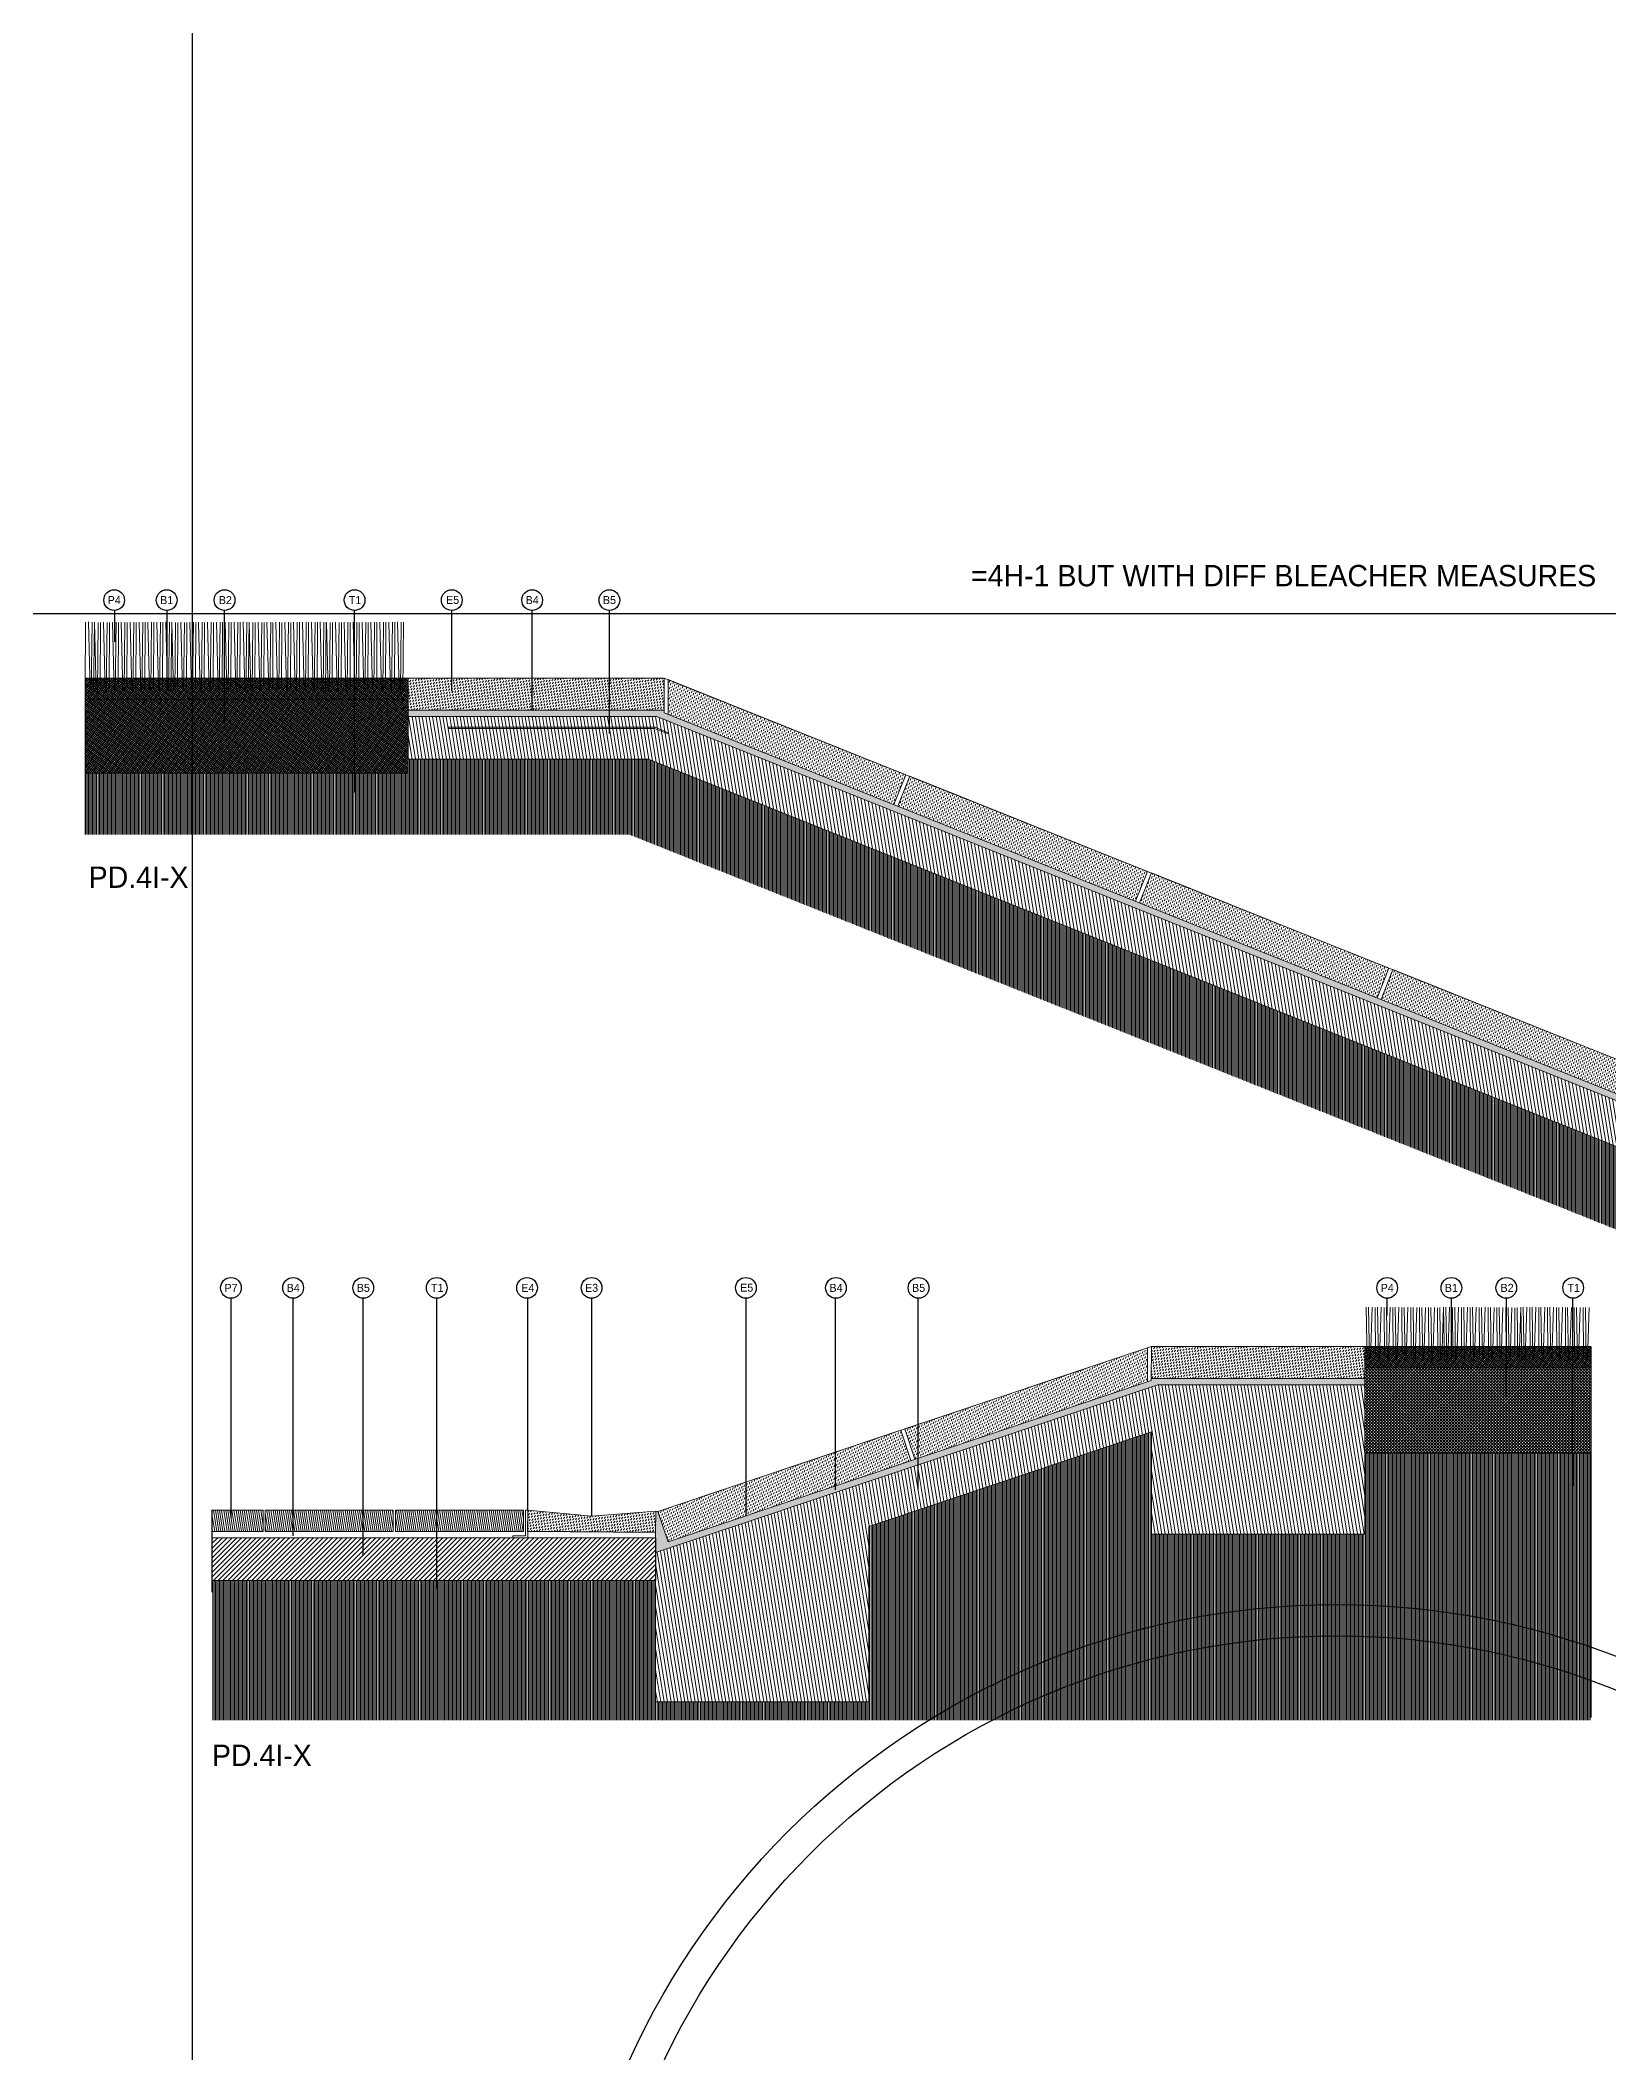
# Model space of a CAD drawing. Header units: metres. Extents: x -325 to 301, y -147 to 149.
# Drawn here: x 51.52 to 58.87, y 36.71 to 46.14 of the extents above; entities that cross this region are included whole.
import ezdxf

# ---------------------------------------------------------------- set-up
doc = ezdxf.new("R2010")
doc.units = ezdxf.units.M
for name, color, linetype, plot in [('-aux', 50, 'Continuous', False), ('-AUX-QAD', 5, 'Continuous', False), ('-AUX_MON', 3, 'Continuous', False)]:
    doc.layers.add(name, color=color, linetype=linetype, plot=plot)
doc.layers.add('0-TX-1_25', color=7, linetype='Continuous', true_color=0x3f4f7f)
doc.layers.add('EIT_3 TR sorra', color=7, linetype='Continuous', true_color=0xd8ceb0)
for name, color, linetype, lineweight, true_color in [('03-TR-Paviment_04_Dry Meadow', 7, 'Continuous', 5, 0xd8dd88), ('03-TR-Paviment_07_Precast Concrete Blocks', 7, 'Continuous', 5, 0xe7ddd0), ('03-TR-Paviment_09_Natural Stone Slab', 7, 'Continuous', 5, 0x999680)]:
    doc.layers.add(name, color=color, linetype=linetype, lineweight=lineweight, true_color=true_color)
for name, color, linetype, lineweight in [('1-CM', 7, 'Continuous', 0), ('2-metall', 5, 'Continuous', 0), ('3-TR Formigó', 252, 'Continuous', 0), ('3-TR Seleccionat', 44, 'Continuous', 0), ('3-TR-recebo', 252, 'Continuous', 0)]:
    doc.layers.add(name, color=color, linetype=linetype, lineweight=lineweight)
doc.layers.add('1-SECCIÓ', color=1, linetype='Continuous')
doc.layers.add('EIT_3 TR terra vegetal', color=45, linetype='Continuous')
doc.styles.add('x-llegenda materials$0$ENGRAVERS', font='TT0586M.TTF')
pattern_1 = [(279, (-0.350717, 1.922488), (0.0094077314, 0.0014900383), [])]

msp = doc.modelspace()

# ---------------------------------------------------------------- hatches: boundary and pattern name
at = {"layer": '03-TR-Paviment_07_Precast Concrete Blocks'}
h = msp.add_hatch(dxfattribs=at)
h.set_pattern_fill('ANSI31', color=256, scale=0.003, angle=234)
h.set_pattern_definition(pattern_1)
h.paths.add_polyline_path([(52.565, 39.2548), (52.325, 39.2548), (52.325, 39.1548), (52.565, 39.1548)])
h = msp.add_hatch(dxfattribs=at)
h.set_pattern_fill('ANSI31', color=256, scale=0.003, angle=234)
h.set_pattern_definition(pattern_1)
h.paths.add_polyline_path([(53.175, 39.2548), (52.575, 39.2548), (52.575, 39.1548), (53.175, 39.1548)])
h = msp.add_hatch(dxfattribs=at)
h.set_pattern_fill('ANSI31', color=256, scale=0.003, angle=234)
h.set_pattern_definition(pattern_1)
h.paths.add_polyline_path([(53.785, 39.2548), (53.185, 39.2548), (53.185, 39.1548), (53.785, 39.1548)])
h = msp.add_hatch(dxfattribs=at)
h.set_pattern_fill('DASH', color=256, scale=0.003, angle=233.43255, style=0, double=1)
h.set_pattern_definition([(233.43255, (52.168967, 43.992857), (0.001975364, -0.013324758), [0.009525, -0.009525])])
h.paths.add_polyline_path([(54.406, 39.2493), (54.1058, 39.2269), (53.806, 39.2548), (53.805, 39.1552), (54.405, 39.1493)])
at = {"layer": '03-TR-Paviment_09_Natural Stone Slab'}
h = msp.add_hatch(dxfattribs=at)
h.set_pattern_fill('DASH', color=256, scale=0.003, angle=233.43255, style=0, double=1)
h.set_pattern_definition([(233.43255, (60.464543, 46.97803), (0.001975364, -0.013324758), [0.009525, -0.009525])])
h.paths.add_polyline_path([(54.4161, 43.004), (54.445, 43.0044), (54.445, 43.154), (53.245, 43.154), (53.245, 43.004)])
h = msp.add_hatch(dxfattribs=at)
h.set_pattern_fill('DASH', color=256, scale=0.003, angle=255.23396, style=0, double=1)
h.set_pattern_definition([(255.23396, (58.218604, 44.656455), (0.00678277, -0.011638096), [0.009525, -0.009525])])
h.paths.add_polyline_path([(54.4639, 42.9849), (55.522, 42.5618), (55.578, 42.7018), (54.4639, 43.1475)])
h = msp.add_hatch(dxfattribs=at)
h.set_pattern_fill('DASH', color=256, scale=0.003, angle=255.23396, style=0, double=1)
h.set_pattern_definition([(255.23396, (57.085863, 44.2033585), (0.00678277, -0.011638096), [0.009525, -0.009525])])
h.paths.add_polyline_path([(55.5406, 42.5544), (56.6548, 42.1089), (56.7108, 42.2487), (55.5966, 42.6944)])
h = msp.add_hatch(dxfattribs=at)
h.set_pattern_fill('DASH', color=256, scale=0.003, angle=255.23396, style=0, double=1)
h.set_pattern_definition([(255.23396, (55.953121, 43.750262), (0.00678277, -0.011638096), [0.009525, -0.009525])])
h.paths.add_polyline_path([(56.6734, 42.1014), (57.7876, 41.6559), (57.8435, 41.7956), (56.7294, 42.2413)])
h = msp.add_hatch(dxfattribs=at)
h.set_pattern_fill('DASH', color=256, scale=0.003, angle=255.23396, style=0, double=1)
h.set_pattern_definition([(255.23396, (54.82038, 43.297165), (0.00678277, -0.011638096), [0.009525, -0.009525])])
h.paths.add_polyline_path([(57.8062, 41.6485), (58.9204, 41.203), (58.9763, 41.3426), (57.8621, 41.7882)])
h = msp.add_hatch(dxfattribs=at)
h.set_pattern_fill('DASH', color=256, scale=0.003, angle=251.8907, style=0, double=1)
h.set_pattern_definition([(251.8907, (50.286522, 41.902213), (0.006092519, -0.012013845), [0.009525, -0.009525])])
h.paths.add_polyline_path([(55.6207, 39.4931), (56.7115, 39.8572), (56.7115, 40.0154), (55.5732, 39.6354)])
h = msp.add_hatch(dxfattribs=at)
h.set_pattern_fill('DASH', color=256, scale=0.003, angle=232.86509, style=0, double=1)
h.set_pattern_definition([(232.86509, (52.471505, 43.888068), (0.001843301, -0.013343669), [0.009525, -0.009525])])
h.paths.add_polyline_path([(56.7548, 39.8717), (57.7305, 39.8717), (57.7305, 40.0217), (56.7305, 40.0217), (56.7289, 39.8721)])
h = msp.add_hatch(dxfattribs=at)
h.set_pattern_fill('DASH', color=256, scale=0.003, angle=251.8907, style=0, double=1)
h.set_pattern_definition([(251.8907, (49.129284, 41.515946), (0.006092519, -0.012013845), [0.009525, -0.009525])])
h.paths.add_polyline_path([(54.4635, 39.1069), (55.6017, 39.4868), (55.5543, 39.6291), (54.416, 39.2492)])
at = {"layer": '3-TR Formigó'}
h = msp.add_hatch(dxfattribs=at)
h.set_pattern_fill('ANSI31', color=256, scale=0.005, angle=-125.82476, style=0)
h.set_pattern_definition([(279.175244, (0, 0.584115), (0.0156718834, 0.0025313427), [])])
edge = h.paths.add_edge_path()
edge.add_line((61.5518, 40.2677), (61.5518, 39.8753))
edge.add_line((61.5518, 39.8753), (61.3518, 39.8753))
edge.add_line((61.3518, 39.8753), (61.3518, 40.0677))
edge.add_line((61.3518, 40.0677), (61.1402, 40.0677))
edge.add_line((61.1402, 40.0677), (54.3718, 42.774))
edge.add_line((54.3718, 42.774), (53.245, 42.774))
edge.add_line((53.245, 42.774), (53.245, 42.974))
edge.add_line((53.245, 42.974), (54.4103, 42.974))
edge.add_line((54.4103, 42.974), (61.1787, 40.2677))
edge.add_line((61.1787, 40.2677), (61.5486, 40.2677))
h = msp.add_hatch(dxfattribs=at)
h.set_pattern_fill('ANSI31', color=256, scale=0.005, angle=-125.82476, style=0)
h.set_pattern_definition([(279.175244, (-0.350717, 2.172488), (0.0156718834, 0.0025313427), [])])
h.paths.add_polyline_path([(54.405, 39.0557), (54.405, 38.3557), (55.405, 38.3557), (55.405, 39.1787), (56.7305, 39.6211), (56.7305, 39.1417), (57.7305, 39.1417), (57.7305, 39.6417), (57.7305, 39.8417), (56.7597, 39.8417)])
h = msp.add_hatch(dxfattribs=at)
h.set_pattern_fill('ANSI31', color=256, scale=0.005, angle=-125.82476, style=0)
h.set_pattern_definition([(45, (503.625809, 190.300874), (-0.01122532015, 0.01122532015), [])])
h.paths.add_polyline_path([(52.325, 39.1248), (52.325, 38.9248), (54.405, 38.925), (54.405, 39.125)])
at = {"layer": '3-TR Seleccionat'}
h = msp.add_hatch(dxfattribs=at)
h.set_pattern_fill('_USER', color=256, scale=0.008, angle=234.17524, style=0, double=1, pattern_type=0)
h.set_pattern_definition([(234.175244, (-155.432248, -5.5208534), (0.00648648798, -0.0046824645), []), (324.175244, (-155.432248, -5.5208534), (0.0046824645, 0.00648648798), [])])
h.paths.add_polyline_path([(53.245, 42.7558), (53.245, 42.7084), (51.7304, 42.7084), (51.7304, 43.0558), (53.245, 43.0558), (53.245, 42.9558)])
h = msp.add_hatch(dxfattribs=at)
h.set_pattern_fill('ANSI31', color=256, scale=0.002, angle=225, style=0)
h.set_pattern_definition([(270, (-139.2744024, -8.948793), (0.00635, -2e-18), [])])
h.paths.add_polyline_path([(60.6412, 39.8779), (61.1068, 39.8779), (61.1402, 40.0677), (54.3718, 42.774), (53.245, 42.774), (53.245, 42.7084), (51.7304, 42.7084), (51.7304, 42.4215), (54.2821, 42.4215)])
h = msp.add_hatch(dxfattribs=at)
h.set_pattern_fill('ANSI31', color=256, scale=0.002, angle=45)
h.set_pattern_definition([(90, (-0.3507174, 2.1724877), (-0.00635, 0), [])])
h.paths.add_polyline_path([(53.8049, 39.1548), (53.8049, 39.1547), (53.8049, 39.1548)], flags=17)
h.paths.add_polyline_path([(58.7905, 38.2707), (58.7905, 39.5217), (57.7305, 39.5217), (57.7305, 39.6604), (57.7308, 39.5217), (57.7305, 39.1417), (56.7305, 39.1417), (56.7305, 39.6211), (55.405, 39.1787), (55.405, 38.3557), (54.405, 38.3557), (54.405, 38.9248), (52.325, 38.9248), (52.3249, 38.2707)])
at = {"layer": '3-TR-recebo'}
h = msp.add_hatch(dxfattribs=at)
h.set_pattern_fill('_USER', color=256, scale=0.008, angle=234.17524, style=0, double=1, pattern_type=0)
h.set_pattern_definition([(234.175244, (68.463769, 43.055835), (0.006486488, -0.0046824645), []), (324.175244, (68.463769, 43.055835), (0.0046824645, 0.006486488), [])])
h.paths.add_polyline_path([(51.7304, 43.154), (53.245, 43.154), (53.245, 43.0558), (51.7304, 43.0558)])
h = msp.add_hatch(dxfattribs=at)
h.set_pattern_fill('_USER', color=256, scale=0.008, angle=234.17524, style=0, double=1, pattern_type=0)
h.set_pattern_definition([(234.17524, (60.674651, 39.921698), (0.006486488, -0.004682464), []), (324.17524, (60.674651, 39.921698), (0.004682464, 0.006486488), [])])
h.paths.add_polyline_path([(58.7905, 39.9217), (58.7905, 40.0217), (57.7305, 40.0217), (57.7305, 39.9217)])
at = {"layer": 'EIT_3 TR sorra'}
h = msp.add_hatch(dxfattribs=at)
h.set_pattern_fill('ANSI36', color=256, scale=0.003, style=0, double=1)
h.set_pattern_definition([(45, (-152.16006, -4.527893), (0.00505139407, 0.01852177825), [0.0238125, -0.0047625, 0, -0.0047625])])
h.paths.add_polyline_path([(54.4103, 42.974), (53.245, 42.974), (53.245, 43.004), (54.4161, 43.004), (54.445, 43.0044), (54.445, 42.9925), (55.522, 42.5618), (55.5406, 42.5544), (60.0532, 40.75), (60.0718, 40.7426), (61.186, 40.2971), (61.2418, 40.4364), (61.2518, 40.4364), (61.2518, 40.3364), (61.2209, 40.2677), (61.1787, 40.2677)])
h = msp.add_hatch(dxfattribs=at)
h.set_pattern_fill('ANSI36', color=256, scale=0.003, angle=-0.56745, style=0, double=1)
h.set_pattern_definition([(44.432546, (44.707596, 41.297668), (0.005234582, 0.018470842), [0.0238125, -0.0047625, 0, -0.0047625])])
h.paths.add_polyline_path([(57.7305, 39.8417), (57.7305, 39.8717), (56.729, 39.8716), (56.7289, 39.863), (55.5962, 39.485), (54.4635, 39.1069), (54.416, 39.2492), (54.406, 39.2493), (54.405, 39.1493), (54.405, 39.0557), (54.4937, 39.0853), (56.7597, 39.8417)])
at = {"layer": 'EIT_3 TR terra vegetal'}
h = msp.add_hatch(dxfattribs=at)
h.set_pattern_fill('_USER', color=256, scale=0.01, angle=45, style=0, double=1, pattern_type=0)
h.set_pattern_definition([(45, (21.317821, 41.473466), (-0.0070710678, 0.0070710678), []), (135, (21.317821, 41.473466), (-0.0070710678, -0.0070710678), [])])
h.paths.add_polyline_path([(58.7905, 39.5217), (58.7905, 39.9217), (57.7305, 39.9217), (57.7305, 39.5217)])

# ---------------------------------------------------------------- linework, layer by layer
at = {"layer": '-aux'}
msp.add_line((54.405, 39.1493), (53.805, 39.1552), dxfattribs=at)
for points in [[(52.2345, 3.4567), (52.2345, 133.4567)], [(12.2345, 43.4567), (142.2345, 43.4567)]]:
    msp.add_lwpolyline(points, dxfattribs=at)
at = {"layer": '-AUX_MON'}
for radius in [3.6403, 3.4932]:
    msp.add_circle((57.5983, 35.1726), radius, dxfattribs=at)
at = {"layer": '0-TX-1_25'}
for points in [[(51.8695, 43.3245), (51.8695, 43.4715)], [(52.1157, 43.0992), (52.1157, 43.4715)], [(52.3838, 42.9378), (52.3838, 43.4715)], [(52.9936, 42.6185), (52.9936, 43.4715)], [(53.4495, 43.094), (53.4495, 43.4715)], [(53.8264, 43.0043), (53.8263, 43.4715)], [(54.1885, 42.8955), (54.1884, 43.4715)], [(52.4152, 39.2165), (52.4152, 40.248)], [(52.7056, 39.1349), (52.7056, 40.248)], [(53.0344, 39.0405), (53.0344, 40.248)], [(53.3794, 38.8878), (53.3794, 40.248)], [(53.806, 39.2548), (53.806, 40.248)], [(54.1058, 39.2269), (54.1058, 40.248)], [(54.8295, 39.2279), (54.8295, 40.248)], [(55.2493, 39.3504), (55.2493, 40.248)], [(55.6366, 39.3504), (55.6366, 40.248)], [(57.8355, 40.1668), (57.8355, 40.248)], [(58.1364, 39.9577), (58.1364, 40.248)], [(58.3945, 39.7906), (58.3945, 40.248)], [(58.7054, 39.3692), (58.7054, 40.248)]]:
    msp.add_lwpolyline(points, dxfattribs=at)
for centre in [(51.8665, 43.5201), (52.1127, 43.5201), (52.384, 43.5202), (52.9936, 43.5202), (53.4495, 43.5202), (53.8263, 43.5202), (54.1884, 43.5202), (52.4141, 40.2966), (52.7057, 40.2966), (53.0344, 40.2966), (53.379, 40.2966), (53.8024, 40.2965), (54.1048, 40.2966), (54.8284, 40.2966), (55.2507, 40.2966), (55.6379, 40.2966), (57.8351, 40.2966), (58.1361, 40.2966), (58.3935, 40.2966), (58.7071, 40.2966)]:
    msp.add_circle(centre, 0.0486, dxfattribs=at)
at = {"layer": '03-TR-Paviment_04_Dry Meadow'}
for p, q in [((51.7321, 43.4164), (51.7308, 43.1096)), ((51.7457, 43.4175), (51.7536, 43.1004)), ((51.763, 43.4173), (51.7589, 43.0922)), ((51.7738, 43.4166), (51.7698, 43.0916)), ((51.7748, 43.4159), (51.7826, 43.0987)), ((51.792, 43.4156), (51.788, 43.0906)), ((51.8029, 43.415), (51.8016, 43.1082)), ((51.8165, 43.4161), (51.8243, 43.0989)), ((51.8337, 43.4158), (51.8297, 43.0908)), ((51.8445, 43.4152), (51.8433, 43.1084)), ((51.8581, 43.4163), (51.866, 43.0992)), ((51.8754, 43.416), (51.8714, 43.091)), ((51.8862, 43.4154), (51.8849, 43.1086)), ((51.8998, 43.4165), (51.9077, 43.0994)), ((51.9171, 43.4162), (51.913, 43.0912)), ((51.9279, 43.4156), (51.9266, 43.1088)), ((51.9415, 43.4167), (51.9493, 43.0996)), ((51.9587, 43.4165), (51.9547, 43.0914)), ((51.9696, 43.4158), (51.9683, 43.109)), ((51.9831, 43.4169), (51.991, 43.0998)), ((52.0004, 43.4167), (51.9964, 43.0916)), ((52.0112, 43.416), (52.0099, 43.1092)), ((52.0112, 43.416), (52.0099, 43.1092)), ((52.0248, 43.4171), (52.0327, 43.1)), ((52.0421, 43.4169), (52.038, 43.0918)), ((52.0529, 43.4162), (52.0516, 43.1094)), ((52.0665, 43.4173), (52.0743, 43.1002)), ((52.0837, 43.4171), (52.0797, 43.092)), ((52.0946, 43.4164), (52.0933, 43.1096)), ((52.1082, 43.4175), (52.116, 43.1004)), ((52.1254, 43.4173), (52.1214, 43.0922)), ((52.1362, 43.4166), (52.1322, 43.0916)), ((52.1372, 43.4159), (52.1451, 43.0987)), ((52.1545, 43.4156), (52.1505, 43.0906)), ((52.1653, 43.415), (52.164, 43.1082)), ((52.1789, 43.4161), (52.1868, 43.0989)), ((52.1962, 43.4158), (52.1921, 43.0908)), ((52.207, 43.4152), (52.2057, 43.1084)), ((52.2206, 43.4163), (52.2284, 43.0992)), ((52.2378, 43.416), (52.2338, 43.091)), ((52.2487, 43.4154), (52.2474, 43.1086)), ((52.2622, 43.4165), (52.2701, 43.0994)), ((52.2795, 43.4162), (52.2755, 43.0912)), ((52.2903, 43.4156), (52.289, 43.1088)), ((52.3039, 43.4167), (52.3118, 43.0996)), ((52.3212, 43.4165), (52.3171, 43.0914)), ((52.332, 43.4158), (52.3307, 43.109)), ((52.3456, 43.4169), (52.3534, 43.0998)), ((52.3628, 43.4167), (52.3588, 43.0916)), ((52.3737, 43.416), (52.3724, 43.1092)), ((52.3737, 43.416), (52.3724, 43.1092)), ((52.3873, 43.4171), (52.3951, 43.1)), ((52.4045, 43.4169), (52.4005, 43.0918)), ((52.4153, 43.4162), (52.414, 43.1094)), ((52.4289, 43.4173), (52.4368, 43.1002)), ((52.4462, 43.4171), (52.4422, 43.092)), ((52.457, 43.4164), (52.4557, 43.1096)), ((52.4706, 43.4175), (52.4784, 43.1004)), ((52.4879, 43.4173), (52.4838, 43.0922)), ((52.4987, 43.4166), (52.4947, 43.0916)), ((52.4997, 43.4159), (52.5075, 43.0987)), ((52.5169, 43.4156), (52.5129, 43.0906)), ((52.5278, 43.415), (52.5265, 43.1082)), ((52.5413, 43.4161), (52.5492, 43.0989)), ((52.5586, 43.4158), (52.5546, 43.0908)), ((52.5694, 43.4152), (52.5681, 43.1084)), ((52.583, 43.4163), (52.5909, 43.0992)), ((52.6003, 43.416), (52.5962, 43.091)), ((52.6111, 43.4154), (52.6098, 43.1086)), ((52.6247, 43.4165), (52.6325, 43.0994)), ((52.6419, 43.4162), (52.6379, 43.0912)), ((52.6528, 43.4156), (52.6515, 43.1088)), ((52.6664, 43.4167), (52.6742, 43.0996)), ((52.6836, 43.4165), (52.6796, 43.0914)), ((52.6944, 43.4158), (52.6932, 43.109)), ((52.708, 43.4169), (52.7159, 43.0998)), ((52.7253, 43.4167), (52.7213, 43.0916)), ((52.7361, 43.416), (52.7348, 43.1092)), ((52.7361, 43.416), (52.7348, 43.1092)), ((52.7497, 43.4171), (52.7576, 43.1)), ((52.767, 43.4169), (52.7629, 43.0918)), ((52.7778, 43.4162), (52.7765, 43.1094)), ((52.7914, 43.4173), (52.7992, 43.1002)), ((52.8086, 43.4171), (52.8046, 43.092)), ((52.8195, 43.4164), (52.8182, 43.1096)), ((52.833, 43.4175), (52.8409, 43.1004)), ((52.8503, 43.4173), (52.8463, 43.0922)), ((52.8611, 43.4166), (52.8571, 43.0916)), ((52.8621, 43.4159), (52.87, 43.0987)), ((52.8794, 43.4156), (52.8754, 43.0906)), ((52.8902, 43.415), (52.8889, 43.1082)), ((52.9038, 43.4161), (52.9116, 43.0989)), ((52.9211, 43.4158), (52.917, 43.0908)), ((52.9319, 43.4152), (52.9306, 43.1084)), ((52.9455, 43.4163), (52.9533, 43.0992)), ((52.9627, 43.416), (52.9587, 43.091)), ((52.9735, 43.4154), (52.9723, 43.1086)), ((52.9871, 43.4165), (52.995, 43.0994)), ((53.0044, 43.4162), (53.0004, 43.0912)), ((53.0152, 43.4156), (53.0139, 43.1088)), ((53.0288, 43.4167), (53.0367, 43.0996)), ((53.0461, 43.4165), (53.042, 43.0914)), ((53.0569, 43.4158), (53.0556, 43.109)), ((53.0705, 43.4169), (53.0783, 43.0998)), ((53.0877, 43.4167), (53.0837, 43.0916)), ((53.0986, 43.416), (53.0973, 43.1092)), ((53.0986, 43.416), (53.0973, 43.1092)), ((53.1121, 43.4171), (53.12, 43.1)), ((53.1294, 43.4169), (53.1254, 43.0918)), ((53.1402, 43.4162), (53.1389, 43.1094)), ((53.1538, 43.4173), (53.1617, 43.1002)), ((53.1711, 43.4171), (53.167, 43.092)), ((53.1819, 43.4164), (53.1806, 43.1096)), ((53.1955, 43.4175), (53.2033, 43.1004)), ((53.2127, 43.4173), (53.2087, 43.0922)), ((53.2236, 43.4166), (53.2195, 43.0916)), ((57.7373, 40.2054), (57.7413, 39.9575)), ((57.7481, 40.206), (57.7521, 39.9581)), ((57.7654, 40.2063), (57.7575, 39.9662)), ((57.7789, 40.2052), (57.7802, 39.9755)), ((57.7898, 40.2058), (57.7938, 39.9579)), ((57.807, 40.2061), (57.7992, 39.966)), ((57.8206, 40.205), (57.8219, 39.9753)), ((57.8314, 40.2056), (57.8355, 39.9577)), ((57.8487, 40.2059), (57.8408, 39.9658)), ((57.8623, 40.2048), (57.8636, 39.9751)), ((57.8623, 40.2048), (57.8636, 39.9751)), ((57.8731, 40.2054), (57.8771, 39.9575)), ((57.8904, 40.2057), (57.8825, 39.9656)), ((57.9039, 40.2046), (57.9052, 39.9749)), ((57.9148, 40.2052), (57.9188, 39.9573)), ((57.932, 40.2055), (57.9242, 39.9654)), ((57.9456, 40.2044), (57.9469, 39.9747)), ((57.9564, 40.205), (57.9605, 39.9571)), ((57.9737, 40.2053), (57.9659, 39.9652)), ((57.9873, 40.2042), (57.9886, 39.9745)), ((57.9981, 40.2048), (58.0021, 39.9569)), ((58.0154, 40.2051), (58.0075, 39.965)), ((58.029, 40.204), (58.0303, 39.9743)), ((58.0398, 40.2046), (58.0438, 39.9567)), ((58.057, 40.2049), (58.0492, 39.9648)), ((58.0706, 40.2038), (58.0719, 39.9741)), ((58.0815, 40.2044), (58.0855, 39.9565)), ((58.0987, 40.2047), (58.0909, 39.9646)), ((58.0997, 40.2054), (58.1037, 39.9575)), ((58.1105, 40.206), (58.1146, 39.9581)), ((58.1278, 40.2063), (58.1199, 39.9662)), ((58.1414, 40.2052), (58.1427, 39.9755)), ((58.1522, 40.2058), (58.1562, 39.9579)), ((58.1695, 40.2061), (58.1616, 39.966)), ((58.1831, 40.205), (58.1843, 39.9753)), ((58.1939, 40.2056), (58.1979, 39.9577)), ((58.2111, 40.2059), (58.2033, 39.9658)), ((58.2247, 40.2048), (58.226, 39.9751)), ((58.2247, 40.2048), (58.226, 39.9751)), ((58.2356, 40.2054), (58.2396, 39.9575)), ((58.2528, 40.2057), (58.245, 39.9656)), ((58.2664, 40.2046), (58.2677, 39.9749)), ((58.2772, 40.2052), (58.2813, 39.9573)), ((58.2945, 40.2055), (58.2866, 39.9654)), ((58.3081, 40.2044), (58.3094, 39.9747)), ((58.3189, 40.205), (58.3229, 39.9571)), ((58.3361, 40.2053), (58.3283, 39.9652)), ((58.3497, 40.2042), (58.351, 39.9745)), ((58.3606, 40.2048), (58.3646, 39.9569)), ((58.3778, 40.2051), (58.37, 39.965)), ((58.3914, 40.204), (58.3927, 39.9743)), ((58.4022, 40.2046), (58.4063, 39.9567)), ((58.4195, 40.2049), (58.4116, 39.9648)), ((58.4331, 40.2038), (58.4344, 39.9741)), ((58.4439, 40.2044), (58.4479, 39.9565)), ((58.4612, 40.2047), (58.4533, 39.9646)), ((58.4622, 40.2054), (58.4662, 39.9575)), ((58.473, 40.206), (58.477, 39.9581)), ((58.4902, 40.2063), (58.4824, 39.9662)), ((58.5038, 40.2052), (58.5051, 39.9755)), ((58.5147, 40.2058), (58.5187, 39.9579)), ((58.5319, 40.2061), (58.5241, 39.966)), ((58.5455, 40.205), (58.5468, 39.9753)), ((58.5563, 40.2056), (58.5604, 39.9577)), ((58.5736, 40.2059), (58.5657, 39.9658)), ((58.5872, 40.2048), (58.5885, 39.9751)), ((58.5872, 40.2048), (58.5885, 39.9751)), ((58.598, 40.2054), (58.602, 39.9575)), ((58.6153, 40.2057), (58.6074, 39.9656)), ((58.6288, 40.2046), (58.6301, 39.9749)), ((58.6397, 40.2052), (58.6437, 39.9573)), ((58.6569, 40.2055), (58.6491, 39.9654)), ((58.6705, 40.2044), (58.6718, 39.9747)), ((58.6813, 40.205), (58.6854, 39.9571)), ((58.6986, 40.2053), (58.6907, 39.9652)), ((58.7122, 40.2042), (58.7135, 39.9745)), ((58.723, 40.2048), (58.727, 39.9569)), ((58.7403, 40.2051), (58.7324, 39.965)), ((58.7538, 40.204), (58.7551, 39.9743)), ((58.7647, 40.2046), (58.7687, 39.9567)), ((58.7819, 40.2049), (58.7741, 39.9648))]:
    msp.add_line(p, q, dxfattribs=at)
at = {"layer": '1-CM'}
for p, q in [((53.245, 43.0558), (51.7304, 43.0558)), ((57.7305, 39.9217), (58.7905, 39.9217)), ((54.406, 39.2493), (54.416, 39.2492)), ((54.4049, 39.1493), (54.405, 38.9248))]:
    msp.add_line(p, q, dxfattribs=at)
for points in [[(53.245, 43.154), (51.7304, 43.154)], [(53.245, 43.004), (53.245, 43.154), (54.445, 43.154), (54.445, 42.9925)], [(53.245, 43.154), (54.445, 43.154), (61.2418, 40.4364)], [(54.4639, 42.9849), (54.4639, 43.1475), (55.578, 42.7018), (55.522, 42.5618)], [(53.245, 43.004), (54.445, 43.0044), (54.445, 42.9925), (61.1861, 40.2971)], [(53.245, 42.974), (54.4103, 42.974), (61.1787, 40.2677)], [(61.1787, 40.2677), (54.4103, 42.974), (53.245, 42.974)], [(53.245, 42.854), (53.245, 42.8084)], [(53.245, 42.8084), (53.245, 42.7084), (51.7304, 42.7084)], [(61.1402, 40.0677), (54.3718, 42.774), (53.245, 42.774)], [(55.5406, 42.5544), (55.5966, 42.6944), (56.7108, 42.2487), (56.6548, 42.1089)], [(56.6734, 42.1014), (56.7294, 42.2413), (57.8435, 41.7956), (57.7876, 41.6559)], [(57.8062, 41.6485), (57.8621, 41.7882), (58.9763, 41.3426), (58.9204, 41.203)], [(54.416, 39.2492), (56.7305, 40.0217), (57.7305, 40.0217)], [(56.7115, 39.8572), (56.7115, 40.0154), (55.5732, 39.6354), (55.6207, 39.4931)], [(57.7305, 39.8717), (57.7305, 40.0217), (56.7305, 40.0217), (56.7289, 39.863)], [(57.7305, 40.0217), (58.7905, 40.0217)], [(54.405, 39.0557), (56.7597, 39.8417), (57.7305, 39.8417)], [(54.4635, 39.1069), (56.7289, 39.863), (56.729, 39.8721), (57.7305, 39.8717)], [(57.7305, 39.8417), (57.7305, 39.1417), (56.7305, 39.1417), (56.7305, 39.6211)], [(57.7305, 39.6604), (57.7305, 39.8717)], [(55.6017, 39.4868), (55.5543, 39.6291), (54.416, 39.2492), (54.4635, 39.1069)], [(55.405, 39.1787), (56.7305, 39.6211)], [(58.7905, 39.5217), (57.7305, 39.5217), (57.7305, 39.6604)], [(57.7305, 39.5217), (58.7905, 39.5217)], [(52.565, 39.2548), (52.325, 39.2548), (52.325, 39.1548), (52.565, 39.1548), (52.565, 39.2548)], [(53.175, 39.2548), (52.575, 39.2548), (52.575, 39.1548), (53.175, 39.1548), (53.175, 39.2548)], [(53.785, 39.2548), (53.185, 39.2548), (53.185, 39.1548), (53.785, 39.1548), (53.785, 39.2548)], [(55.405, 39.1787), (55.405, 38.3557), (54.405, 38.3557), (54.405, 38.8449)], [(54.405, 39.0557), (54.405, 38.3557), (55.405, 38.3557), (55.405, 39.1787)], [(54.405, 38.9248), (54.405, 38.8707)], [(54.405, 38.8707), (54.405, 38.7114)]]:
    msp.add_lwpolyline(points, dxfattribs=at)
for points in [[(53.245, 42.7084), (51.7304, 42.7084), (51.7304, 43.0558), (53.245, 43.0558), (53.245, 42.9558)], [(54.406, 39.2493), (54.405, 39.1493), (53.805, 39.1552), (53.806, 39.2548), (54.1058, 39.2269)], [(52.325, 39.1248), (52.325, 38.9248), (54.405, 38.9248), (54.405, 39.1248)]]:
    msp.add_lwpolyline(points, close=True, dxfattribs=at)
at = {"layer": '1-SECCIÓ'}
for p, q in [((51.7304, 43.154), (51.7304, 42.4215)), ((58.7905, 40.0217), (58.7905, 38.2822)), ((52.325, 39.2548), (52.3249, 38.8707))]:
    msp.add_line(p, q, dxfattribs=at)
at = {"layer": '2-metall'}
for points in [[(54.4643, 42.8986), (54.4007, 42.924), (53.4342, 42.924)], [(54.4621, 42.893), (54.3995, 42.918), (53.4342, 42.918)], [(53.736, 39.1348), (53.736, 39.1248), (53.806, 39.1248), (53.806, 39.2548), (53.795, 39.2548), (53.795, 39.1348), (53.736, 39.1348)], [(53.795, 39.2548), (53.806, 39.2548), (53.806, 39.1248), (53.736, 39.1248), (53.736, 39.1348), (53.795, 39.1348), (53.795, 39.2548), (53.806, 39.2548)]]:
    msp.add_lwpolyline(points, dxfattribs=at)
at = {"layer": 'EIT_3 TR sorra'}
msp.add_line((54.4041, 39.125), (54.405, 38.925), dxfattribs=at)

# ---------------------------------------------------------------- texts
at = {"layer": '-aux', "char_height": 0.1, "width": 19.210099, "attachment_point": 1, "style": 'x-llegenda materials$0$ENGRAVERS'}
for insert in [(51.7467, 42.2715), (52.3249, 38.1558)]:
    msp.add_mtext('PD.4I-X', dxfattribs=dict(at, insert=insert))
at = {"layer": '-AUX-QAD', "insert": (55.884, 43.6849), "char_height": 0.1, "width": 19.210099, "attachment_point": 1, "style": 'x-llegenda materials$0$ENGRAVERS'}
msp.add_mtext('=4H-1 BUT WITH DIFF BLEACHER MEASURES', dxfattribs=at)
at = {"layer": '0-TX-1_25', "char_height": 0.0375, "width": 1.92101, "attachment_point": 1, "style": 'x-llegenda materials$0$ENGRAVERS'}
for s, insert in [('\\P\\PP4', (51.8361, 43.664)), ('\\P\\PB1', (52.0823, 43.664)), ('\\P\\PB2', (52.3572, 43.6641)), ('\\P\\PT1', (52.9668, 43.6641)), ('\\PE5', (53.4227, 43.6025)), ('\\P\\PB4', (53.7959, 43.6641)), ('\\P\\PB5', (54.158, 43.6641)), ('\\P\\PP7', (52.3837, 40.4405)), ('\\P\\PB4', (52.6753, 40.4405)), ('\\P\\PB5', (53.004, 40.4405)), ('\\P\\PT1', (53.3522, 40.4405)), ('\\P\\PE4', (53.7756, 40.4404)), ('\\P\\PE3', (54.0744, 40.4405)), ('\\PE5', (54.8016, 40.3789)), ('\\P\\PB4', (55.2202, 40.4405)), ('\\P\\PB5', (55.6075, 40.4405)), ('\\P\\PP4', (57.8047, 40.4405)), ('\\P\\PB1', (58.1057, 40.4405)), ('\\P\\PB2', (58.3667, 40.4405)), ('\\P\\PT1', (58.6803, 40.4405))]:
    msp.add_mtext(s, dxfattribs=dict(at, insert=insert))

doc.saveas('drawing.dxf')
